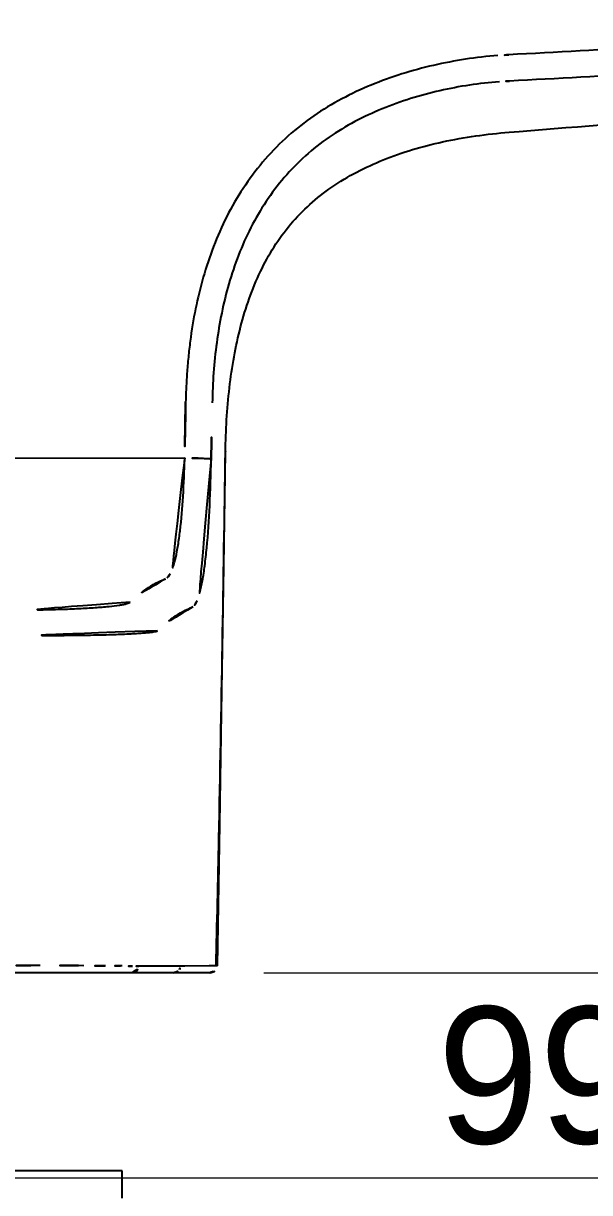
# Model space of a CAD drawing. Extents: x 16296660632 to 16296672714, y -37409619871 to -37409617455.
# Drawn here: x 16296672275.3 to 16296672316.7, y -37409617863.3 to -37409617777.8 of the extents above; entities that cross this region are included whole.
import ezdxf

# ---------------------------------------------------------------- set-up
doc = ezdxf.new("R2010")
doc.units = 0
doc.header["$LTSCALE"] = 10
doc.header["$MEASUREMENT"] = 0
doc.header["$PDMODE"] = 3
doc.header["$PDSIZE"] = -10
doc.layers.get('0').update_dxf_attribs({"linetype": 'CONTINUOUS'})
doc.layers.get('DEFPOINTS').update_dxf_attribs({"linetype": 'CONTINUOUS'})
doc.layers.add('02___PRT_ALL_AXES', color=7, linetype='CONTINUOUS')
doc.styles.add('Daelim Dimension', font='')
doc.styles.get('Daelim Dimension').set_extended_font_data('나눔고딕')
doc.dimstyles.new('DEFAULT', dxfattribs={"dimscale": 2, "dimtxt": 2, "dimasz": 2, "dimexe": 0, "dimexo": 2, "dimgap": 1, "dimtad": 1, "dimdec": 1, "dimzin": 9, "dimdsep": 46, "dimtxsty": 'Daelim Dimension', "dimcen": 0.5, "dimclrd": 252, "dimclre": 252, "dimclrt": 3, "dimadec": 1, "dimazin": 0, "dimtfac": 1, "dimtdec": 1, "dimtix": 1, "dimtmove": 0, "dimatfit": 3, "dimfxl": 1, "dimtolj": 1, "dimtzin": 1, "dimlwd": 9, "dimlwe": 9, "dimarcsym": 0})

# ---------------------------------------------------------------- blocks, each defined once
blk = doc.blocks.new('*D5')
at = {"color": 5, "lineweight": 9, "transparency": 16777216}
for p, q in [((16296672366.71858, -37409617790.367569), (16296672415.270741, -37409617790.367569)), ((16296672415.270741, -37409617843.245247), (16296672415.270741, -37409617794.367569)), ((16296672292.89253, -37409617847.245247), (16296672415.270741, -37409617847.245247))]:
    blk.add_line(p, q, dxfattribs=at)
at = {"color": 5, "transparency": 16777216}
for points in [[(16296672414.60408, -37409617794.367569), (16296672415.93741, -37409617794.367569), (16296672415.270741, -37409617790.367569)], [(16296672414.60408, -37409617843.245247), (16296672415.93741, -37409617843.245247), (16296672415.270741, -37409617847.245247)]]:
    blk.add_solid(points, dxfattribs=at)
at = {"layer": 'DEFPOINTS', "color": 0, "transparency": 16777216}
for p in [(16296672362.71858, -37409617790.367569), (16296672415.270741, -37409617790.367569), (16296672288.89253, -37409617847.245247)]:
    blk.add_point(p, dxfattribs=at)
at = {"color": 7, "transparency": 16777216, "insert": (16296672407.88448, -37409617819.562561), "char_height": 10, "attachment_point": 5, "rotation": 90, "style": 'Daelim Dimension'}
blk.add_mtext('\\A1;57', dxfattribs=at)
blk = doc.blocks.new('*D4')
at = {"color": 5, "lineweight": 9, "transparency": 16777216}
for p, q in [((16296672362.71858, -37409617794.36756), (16296672362.71858, -37409617862.24598)), ((16296672263.28633, -37409617858.24598), (16296672263.28633, -37409617862.24598)), ((16296672267.28633, -37409617862.24598), (16296672358.71858, -37409617862.24598))]:
    blk.add_line(p, q, dxfattribs=at)
at = {"color": 5, "transparency": 16777216}
for points in [[(16296672267.28633, -37409617861.57932), (16296672267.28633, -37409617862.91264), (16296672263.28633, -37409617862.24598)], [(16296672358.71858, -37409617861.57932), (16296672358.71858, -37409617862.91264), (16296672362.71858, -37409617862.24598)]]:
    blk.add_solid(points, dxfattribs=at)
at = {"layer": 'DEFPOINTS', "color": 0, "transparency": 16777216}
for p in [(16296672362.71858, -37409617790.36756), (16296672263.28633, -37409617862.24598), (16296672362.71858, -37409617862.24598)]:
    blk.add_point(p, dxfattribs=at)
at = {"color": 7, "transparency": 16777216, "insert": (16296672313.00246, -37409617854.80249), "char_height": 10, "attachment_point": 5, "style": 'Daelim Dimension'}
blk.add_mtext('\\A1;99', dxfattribs=at)

msp = doc.modelspace()

# ---------------------------------------------------------------- linework, layer by layer
at = {"color": 7, "linetype": 'Continuous'}
for p, q in [((16296672310.8029, -37409617785.78524), (16296672311.54118, -37409617785.725761)), ((16296672264.79427, -37409617809.628067), (16296672287.099739, -37409617809.601517)), ((16296672290.07901, -37409617809.141487), (16296672290.079729, -37409617809.147903)), ((16296672288.992189, -37409617847.245247), (16296672232.239229, -37409617847.245247)), ((16296672276.21427, -37409617846.718323), (16296672275.854759, -37409617846.717033)), ((16296672276.551649, -37409617846.719566), (16296672276.21427, -37409617846.718323)), ((16296672279.72604, -37409617846.733849), (16296672279.344999, -37409617846.731857)), ((16296672281.32666, -37409617846.743439), (16296672281.29818, -37409617846.74324)), ((16296672282.52821, -37409617846.752731), (16296672282.41168, -37409617846.751701)), ((16296672284.37286, -37409617846.7686), (16296672283.752649, -37409617846.770248)), ((16296672284.384359, -37409617846.768562), (16296672284.37286, -37409617846.7686)), ((16296672284.99048, -37409617846.766609), (16296672284.384359, -37409617846.768562)), ((16296672285.5847, -37409617846.764328), (16296672284.99048, -37409617846.766609)), ((16296672286.17889, -37409617846.76165), (16296672285.5847, -37409617846.764328)), ((16296672286.7848, -37409617846.758492), (16296672286.17889, -37409617846.76165)), ((16296672286.989731, -37409617846.75827), (16296672286.7848, -37409617846.758492)), ((16296672287.10108, -37409617846.758141), (16296672286.989731, -37409617846.75827)), ((16296672288.88719, -37409617846.755341), (16296672287.10108, -37409617846.758141)), ((16296672289.392179, -37409617846.7537), (16296672288.88719, -37409617846.755341)), ((16296672289.492121, -37409617846.753708), (16296672289.392179, -37409617846.7537))]:
    msp.add_line(p, q, dxfattribs=at)
msp.add_lwpolyline([(16296672289.492121, -37409617846.753708), (16296672289.66283, -37409617836.385406), (16296672289.816299, -37409617826.606812), (16296672289.95435, -37409617817.513138), (16296672290.07897, -37409617809.14785)], dxfattribs=at)
for centre, radius, start, end in [((16296672312.56547, -37409617813.184052), 33.109521, 93.10067332, 94.46995775), ((16296672312.51569, -37409617813.011673), 31.0151, 93.0955209, 94.47366206), ((16296670893.516199, -37409617787.416649), 1395.698203, 359.086791655, 359.254669248), ((16296672277.810101, -37409618379.745583), 533.013744, 89.50537844, 89.62198684), ((16296672281.156481, -37409618009.866623), 163.119658, 89.25313942, 89.51816411), ((16296672288.89254, -37409617846.745537), 0.499701, 269.99901645, 359.06449552), ((16296672288.992201, -37409617846.745247), 0.5, 270, 359.03039484)]:
    msp.add_arc(centre, radius, start, end, dxfattribs=at)
for points, knots in [([(16296672352.485201, -37409617777.826263), (16296672349.00997, -37409617778.029213), (16296672342.0585, -37409617778.417664), (16296672328.154869, -37409617779.181633), (16296672317.726681, -37409617779.746193), (16296672310.77457, -37409617780.123001)], [0, 0, 0, 0, 0.249999773, 0.499999799, 1, 1, 1, 1]), ([(16296672352.557529, -37409617779.798927), (16296672349.081829, -37409617779.995003), (16296672342.12948, -37409617780.373657), (16296672328.223881, -37409617781.120697), (16296672317.794109, -37409617781.673912), (16296672310.84086, -37409617782.04245)], [0, 0, 0, 0, 0.249986146, 0.499987018, 1, 1, 1, 1]), ([(16296672309.985029, -37409617780.17524), (16296672308.401649, -37409617780.299202), (16296672305.24831, -37409617780.780571), (16296672300.683149, -37409617782.200523), (16296672297.136101, -37409617784.056931), (16296672294.629959, -37409617786.021843), (16296672292.393169, -37409617788.286819), (16296672290.160151, -37409617791.614594), (16296672288.698231, -37409617795.329399), (16296672287.926291, -37409617798.411186), (16296672287.58567, -37409617800.368942), (16296672287.391069, -37409617801.945518), (16296672287.28676, -37409617803.132469), (16296672287.2082, -37409617804.321213), (16296672287.176121, -37409617805.115067), (16296672287.17098, -37409617805.512123)], [0, 0, 0, 0, 0.125038094, 0.250052228, 0.375003055, 0.43757238, 0.500126414, 0.625007338, 0.749908204, 0.812426659, 0.874947511, 0.906209946, 0.937470666, 0.968738295, 1, 1, 1, 1]), ([(16296672310.096491, -37409617782.090492), (16296672308.63163, -37409617782.203339), (16296672305.714029, -37409617782.646812), (16296672301.48872, -37409617783.952797), (16296672298.201309, -37409617785.661621), (16296672295.88518, -37409617787.4842), (16296672293.82745, -37409617789.592361), (16296672291.791559, -37409617792.692833), (16296672290.474739, -37409617796.143021), (16296672289.782379, -37409617798.999847), (16296672289.29678, -37409617801.899353), (16296672289.136971, -37409617804.10421), (16296672289.12031, -37409617805.57283)], [0, 0, 0, 0, 0.125025192, 0.250047849, 0.375013571, 0.43759575, 0.500162155, 0.625057031, 0.749970929, 0.812495018, 0.875016392, 1, 1, 1, 1]), ([(16296672311.54118, -37409617785.725761), (16296672316.082291, -37409617785.359879), (16296672322.96487, -37409617784.805847), (16296672332.197969, -37409617784.061798), (16296672336.889669, -37409617783.679993), (16296672339.24048, -37409617783.493538)], [0, 0, 0, 0, 0.491828891, 0.745418977, 1, 1, 1, 1]), ([(16296672290.079729, -37409617809.147903), (16296672290.10281, -37409617807.586578), (16296672290.23579, -37409617805.25946), (16296672290.680019, -37409617802.21698), (16296672291.305731, -37409617799.338142), (16296672292.47052, -37409617795.969116), (16296672294.67971, -37409617792.400627), (16296672297.80839, -37409617789.624939), (16296672301.64049, -37409617787.642273), (16296672306.04019, -37409617786.348396), (16296672309.17317, -37409617785.916557), (16296672310.8029, -37409617785.78524)], [0, 0, 0, 0, 0.132486349, 0.197323523, 0.260707292, 0.38229906, 0.498020631, 0.61266303, 0.732557497, 0.861275756, 1, 1, 1, 1]), ([(16296672287.17098, -37409617805.512123), (16296672287.16658, -37409617805.852921), (16296672287.146219, -37409617806.534332), (16296672287.12801, -37409617807.556686), (16296672287.117149, -37409617808.579147), (16296672287.105129, -37409617809.260727), (16296672287.099739, -37409617809.601517)], [0, 0, 0, 0, 0.249999087, 0.499997286, 0.749999862, 1, 1, 1, 1]), ([(16296672287.099739, -37409617809.601517), (16296672287.081209, -37409617810.541817), (16296672287.01206, -37409617812.321472), (16296672286.8372, -37409617814.452782), (16296672286.6329, -37409617815.938629), (16296672286.46567, -37409617816.827103), (16296672286.27857, -37409617817.531387), (16296672286.1213, -37409617817.930092), (16296672286.03182, -37409617818.088303)], [0, 0, 0, 0, 0.328195574, 0.62136681, 0.74576013, 0.851483757, 0.936570468, 1, 1, 1, 1]), ([(16296672289.036989, -37409617809.664711), (16296672289.015579, -37409617809.660133), (16296672288.95055, -37409617809.655991), (16296672288.823469, -37409617809.647392), (16296672288.63751, -37409617809.639816), (16296672288.29216, -37409617809.627357), (16296672287.77367, -37409617809.613937), (16296672287.33544, -37409617809.605362), (16296672287.099751, -37409617809.601517)], [0, 0, 0, 0, 0.03388049, 0.100369971, 0.197444533, 0.321705173, 0.635223107, 1, 1, 1, 1]), ([(16296672289.037069, -37409617809.664711), (16296672289.01886, -37409617810.815536), (16296672288.95167, -37409617812.992203), (16296672288.78294, -37409617815.599541), (16296672288.58547, -37409617817.417587), (16296672288.42421, -37409617818.502571), (16296672288.24362, -37409617819.361473), (16296672288.09174, -37409617819.850906), (16296672288.003481, -37409617820.047821)], [0, 0, 0, 0, 0.329849416, 0.624007883, 0.748469032, 0.853882653, 0.9381584, 1, 1, 1, 1]), ([(16296672289.392179, -37409617846.7537), (16296672289.46656, -37409617843.645103), (16296672289.74226, -37409617831.108856), (16296672289.9396, -37409617818.571068), (16296672290.07799, -37409617809.142349)], [0, 0, 0, 0, 0.2479813, 1, 1, 1, 1]), ([(16296672286.03182, -37409617818.088303), (16296672285.98398, -37409617818.172867), (16296672285.89715, -37409617818.309334), (16296672285.765631, -37409617818.419228), (16296672285.703159, -37409617818.43795)], [0, 0, 0, 0, 0.598370804, 1, 1, 1, 1]), ([(16296672285.703159, -37409617818.43795), (16296672285.20286, -37409617818.629547), (16296672284.277479, -37409617819.127457), (16296672283.4807, -37409617819.801598), (16296672283.118311, -37409617820.150726)], [0, 0, 0, 0, 0.515657935, 1, 1, 1, 1]), ([(16296672288.003469, -37409617820.047821), (16296672287.958599, -37409617820.150787), (16296672287.879999, -37409617820.311661), (16296672287.75412, -37409617820.458443), (16296672287.69006, -37409617820.485046)], [0, 0, 0, 0, 0.61822496, 1, 1, 1, 1]), ([(16296672283.118311, -37409617820.150726), (16296672283.09296, -37409617820.175087), (16296672283.008341, -37409617820.21582), (16296672282.8477, -37409617820.266296), (16296672282.61904, -37409617820.316856), (16296672282.18808, -37409617820.390266), (16296672281.497919, -37409617820.471298), (16296672280.507389, -37409617820.553688), (16296672279.325741, -37409617820.62236), (16296672277.993219, -37409617820.674294), (16296672276.556061, -37409617820.706581), (16296672275.56819, -37409617820.71386), (16296672275.06525, -37409617820.713867)], [0, 0, 0, 0, 0.013022742, 0.033840749, 0.062703039, 0.099497983, 0.195816583, 0.319862659, 0.467624314, 0.634137524, 0.813731013, 1, 1, 1, 1]), ([(16296672287.69006, -37409617820.485046), (16296672287.19132, -37409617820.692337), (16296672286.27034, -37409617821.208656), (16296672285.47319, -37409617821.892021), (16296672285.110929, -37409617822.244408)], [0, 0, 0, 0, 0.516605669, 1, 1, 1, 1]), ([(16296672285.110929, -37409617822.244408), (16296672285.076679, -37409617822.264427), (16296672284.97113, -37409617822.292442), (16296672284.77277, -37409617822.329308), (16296672284.4884, -37409617822.364197), (16296672284.122841, -37409617822.398697), (16296672283.67791, -37409617822.431107), (16296672282.93852, -37409617822.474007), (16296672281.850189, -37409617822.517738), (16296672280.375191, -37409617822.554993), (16296672278.713091, -37409617822.577133), (16296672276.92205, -37409617822.582748), (16296672275.69154, -37409617822.575027), (16296672275.06525, -37409617822.56826)], [0, 0, 0, 0, 0.011826683, 0.031971216, 0.060443558, 0.097041941, 0.141478847, 0.193391919, 0.317819654, 0.466124058, 0.633201478, 0.813301166, 1, 1, 1, 1]), ([(16296672275.854759, -37409617846.717033), (16296672275.679569, -37409617846.716423), (16296672274.972231, -37409617846.713989), (16296672274.264879, -37409617846.711838), (16296672273.732719, -37409617846.710373)], [0, 0, 0, 0, 0.247663724, 1, 1, 1, 1]), ([(16296672279.344999, -37409617846.731857), (16296672279.12554, -37409617846.730743), (16296672278.194429, -37409617846.726173), (16296672277.263309, -37409617846.722267), (16296672276.551649, -37409617846.719566)], [0, 0, 0, 0, 0.235694068, 1, 1, 1, 1]), ([(16296672281.29818, -37409617846.74324), (16296672281.17704, -37409617846.742416), (16296672280.65299, -37409617846.739014), (16296672280.128941, -37409617846.736008), (16296672279.72604, -37409617846.733849)], [0, 0, 0, 0, 0.231178359, 1, 1, 1, 1]), ([(16296672283.254829, -37409617847.245247), (16296672283.37817, -37409617847.245193), (16296672283.634701, -37409617847.145172), (16296672283.746281, -37409617846.8937), (16296672283.752451, -37409617846.770241)], [0, 0, 0, 0, 0.499464127, 1, 1, 1, 1]), ([(16296672283.752649, -37409617846.770248), (16296672283.73106, -37409617846.769241), (16296672283.57448, -37409617846.764603), (16296672283.41786, -37409617846.762627), (16296672283.28285, -37409617846.760834)], [0, 0, 0, 0, 0.138000197, 1, 1, 1, 1]), ([(16296672286.29035, -37409617847.245247), (16296672286.37435, -37409617847.245239), (16296672286.545601, -37409617847.200142), (16296672286.67127, -37409617847.075462), (16296672286.71426, -37409617847.002853)], [0, 0, 0, 0, 0.498854328, 1, 1, 1, 1])]:
    msp.add_open_spline(points, degree=3, knots=knots, dxfattribs=at)
msp.add_open_spline([(16296672286.71426, -37409617847.002853), (16296672286.75745, -37409617846.929901), (16296672286.78256, -37409617846.843239), (16296672286.78479, -37409617846.758492)], degree=3, dxfattribs=at)
at = {"layer": '02___PRT_ALL_AXES', "color": 7, "linetype": 'Continuous'}
for p, q in [((16296672282.536329, -37409617861.745247), (16296672244.036329, -37409617861.745247)), ((16296672282.536329, -37409617863.745247), (16296672282.536329, -37409617861.745247))]:
    msp.add_line(p, q, dxfattribs=at)

# ---------------------------------------------------------------- dimensions: what is measured, and where the dimension line sits
dim = msp.add_linear_dim(base=(16296672362.71858, -37409617862.245979), p1=(16296672263.286329, -37409617862.245979), p2=(16296672362.71858, -37409617790.367561), dimstyle='DEFAULT', override={"dimtxt": 5, "dimdec": 0, "dimclrd": 5, "dimclre": 5, "dimclrt": 7})
dim.commit()
dim.dimension.update_dxf_attribs({"geometry": '*D4', "text_midpoint": (16296672313.00246, -37409617862.245979), "dimtype": 160})
dim = msp.add_linear_dim(base=(16296672415.270741, -37409617790.367569), p1=(16296672288.89253, -37409617847.245247), p2=(16296672362.71858, -37409617790.367569), angle=90, dimstyle='DEFAULT', override={"dimtxt": 5, "dimdec": 0, "dimclrd": 5, "dimclre": 5, "dimclrt": 7})
dim.commit()
dim.dimension.update_dxf_attribs({"geometry": '*D5', "text_midpoint": (16296672415.27075, -37409617819.562561), "dimtype": 160})

doc.saveas('drawing.dxf')
